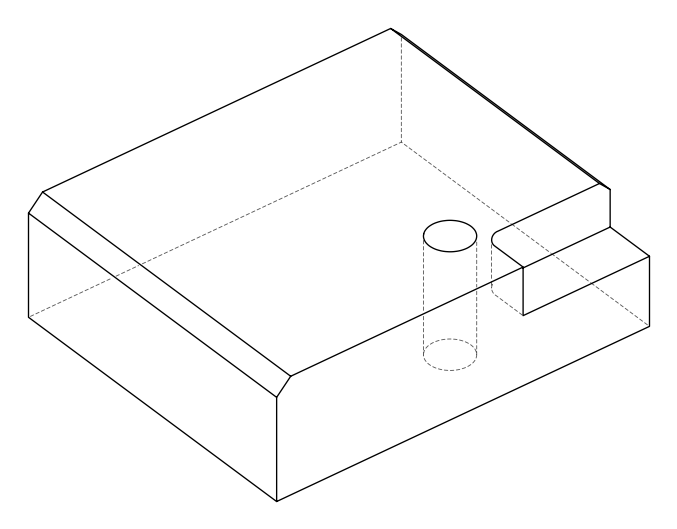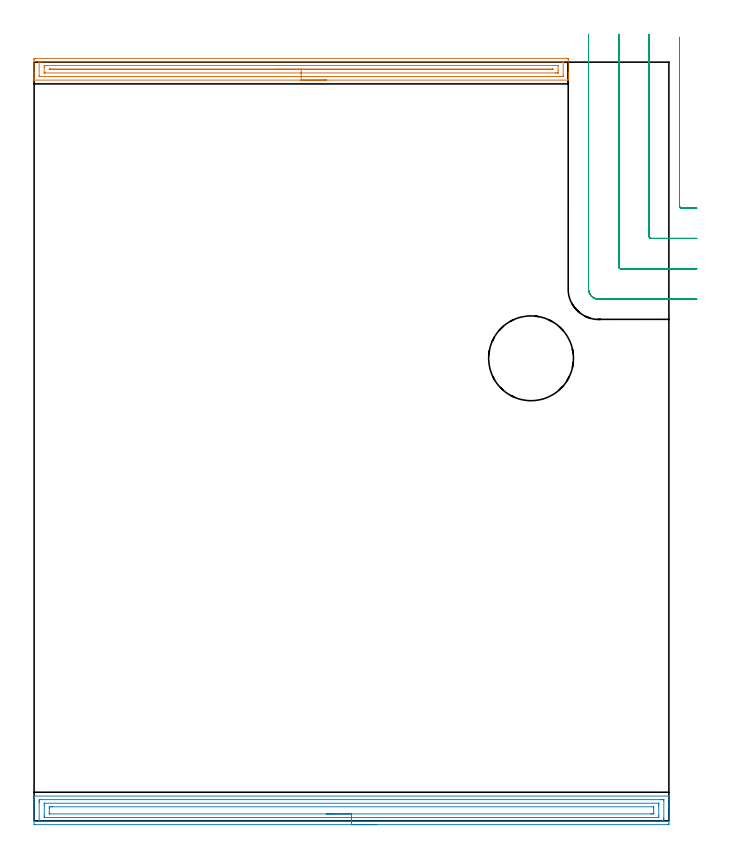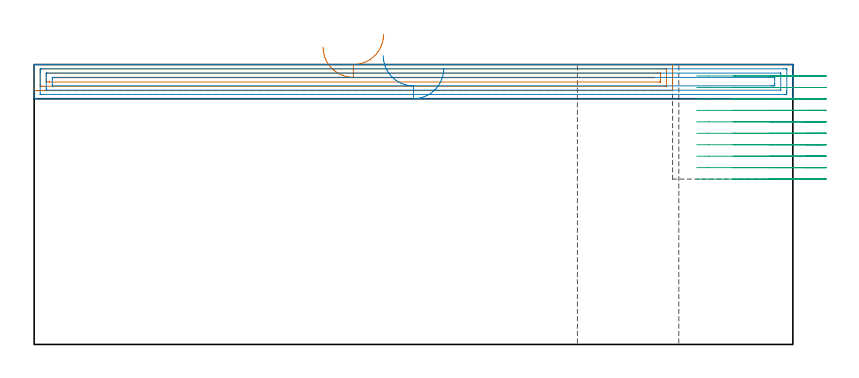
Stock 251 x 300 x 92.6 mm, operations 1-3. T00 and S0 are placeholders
(PLAN: 4 operations, 2 tool changes, 27.7 min)
(1 AREA_MILL | FG_CHAMFER_SURFACE | UGT0205_001 | 6.91 min | 8009 mm3)
(2 AREA_MILL_1 | FG_CHAMFER_SURFACE_1 | UGT0205_001 | 8.31 min | 16021 mm3)
(3 MILL_CORNER_NOTCH_RECTANGULAR | CORNER_NOTCH_RECTANGULAR | NXT0201_012 | Follow Part, ap 4, ae 75% | 9.92 min | 152056 mm3)
(4 MILL_THROUGH_HOLE_FROM_SOLID_MATERIAL | STEP1HOLE | UGT0201_018 | Circular | 2.56 min | 81664 mm3)
(TOOL UGT0205_001 | Chamfer Mill 20 x 3 x 45 deg. | D20 FL50 Z2)
(TOOL NXT0201_012 | ENDMILL 16mm [2P460-1600-NA 1630] | D16 FL38 Z6)
(TOOL UGT0201_018 | End mill 30 mm | D30 FL50 Z4)
(OP 1 AREA_MILL)
G17 G21 G94 G90
T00 M6
G54
G17 G0 G90 X115.6 Y292.9 S1061 M3
G43 Z102.6 H0
G94 G1 X115.562 Z101.728 F250.
X115.448 Z100.863
X115.259 Z100.012
X114.997 Z99.18
X114.663 Z98.374
X114.26 Z97.6
X113.791 Z96.864
X113.26 Z96.172
X112.671 Z95.529
X112.028 Z94.939
X111.336 Z94.408
X110.6 Z93.94
X109.826 Z93.537
X109.02 Z93.203
X108.188 Z92.941
X107.336 Z92.752
X106.472 Z92.638
X105.6 Z92.6
X0.173
X0.01 Y292.902 Z92.588
X0.002 Y293.039 Z92.454
X0. Y293.18 Z92.319
Y293.461 Z92.039
Y294.137 Z91.357
Y295.351 Z90.146
Y295.887 Z89.607
Y300.869 Z84.628
X0.003 Y301.138 Z84.359
X0.01 Y301.493 Z84.005
X0.252 Y301.498 Z84.001
X0.619 Y301.5 Z84.
X210.581
X210.948 Y301.498 Z84.001
X211.19 Y301.493 Z84.005
X211.2 Y301.138 Z84.359
Y295.887 Z89.607
Y295.351 Z90.146
Y295.012 Z90.484
Y294.475 Z91.021
Y294.137 Z91.357
Y293.461 Z92.039
Y293.18 Z92.32
X211.198 Y293.038 Z92.454
X211.19 Y292.902 Z92.588
X211.027 Y292.9 Z92.6
X105.6
Y294.314 Z91.186
X2.406 Y294.315 Z91.185
X2.224 Y294.316 Z91.184
X2.055 Y294.319 Z91.181
X2.018 Y294.321 Z91.179
X2.01 Y294.34 Z91.16
X2.007 Y294.371 Z91.129
X2.001 Y294.534 Z90.966
Y299.785 Z85.715
X2.004 Y299.918 Z85.582
X2.01 Y300.024 Z85.476
X2.015 Y300.079 Z85.421
X2.051 Y300.08 Z85.42
X2.406 Y300.084 Z85.416
X2.587 Y300.085 Z85.415
X3.3 Y300.086 Z85.414
X208.794 Y300.085 Z85.415
X208.976 Y300.084 Z85.416
X209.145 Y300.081 Z85.419
X209.182 Y300.079 Z85.421
X209.19 Y300.06 Z85.44
X209.193 Y300.029 Z85.471
X209.199 Y299.866 Z85.634
Y294.615 Z90.885
X209.196 Y294.482 Z91.018
X209.19 Y294.376 Z91.124
X209.185 Y294.321 Z91.179
X209.149 Y294.32 Z91.18
X208.794 Y294.316 Z91.184
X208.613 Y294.315 Z91.185
X207.9 Y294.314 Z91.186
X105.6
Y295.728 Z89.772
X4.355 Y295.729 Z89.771
X4.193 Y295.73 Z89.77
X4.032 Y295.733 Z89.767
X4.016 Y295.735 Z89.765
X4.01 Y295.742 Z89.758
X4.005 Y295.774 Z89.726
X4.001 Y295.824 Z89.676
X4. Y297.827 Z87.673
X4.002 Y298.513 Z86.987
X4.005 Y298.607 Z86.893
X4.01 Y298.653 Z86.847
X4.015 Y298.665 Z86.835
X4.036 Y298.667 Z86.833
X4.193 Y298.669 Z86.831
X4.924 Y298.671 Z86.829
X5.087 Y298.672 Z86.828
X206.845 Y298.671 Z86.829
X207.007 Y298.67 Z86.83
X207.168 Y298.667 Z86.833
X207.184 Y298.665 Z86.835
X207.19 Y298.658 Z86.842
X207.195 Y298.626 Z86.874
X207.199 Y298.576 Z86.924
X207.2 Y296.573 Z88.927
X207.198 Y295.887 Z89.613
X207.195 Y295.793 Z89.707
X207.19 Y295.747 Z89.753
X207.185 Y295.735 Z89.765
X207.164 Y295.733 Z89.767
X207.007 Y295.731 Z89.769
X206.276 Y295.729 Z89.771
X206.113 Y295.728 Z89.772
X105.6
Y297.143 Z88.357
X6.31
X6.193 Y297.147 Z88.353
X6.01 Y297.155 Z88.345
X6.008 Y297.2 Z88.3
X6.01 Y297.245 Z88.255
X6.193 Y297.253 Z88.247
X6.31 Y297.257 Z88.243
X6.368
X204.89
X205.007 Y297.253 Z88.247
X205.19 Y297.245 Z88.255
X205.193 Y297.2 Z88.3
X205.19 Y297.155 Z88.345
X205.007 Y297.147 Z88.353
X204.89 Y297.143 Z88.357
X204.832
X105.6
X104.728 Z88.395
X103.863 Z88.509
X103.012 Z88.698
X102.18 Z88.96
X101.374 Z89.294
X100.6 Z89.697
X99.864 Z90.166
X99.172 Z90.697
X98.529 Z91.286
X97.94 Z91.929
X97.408 Z92.622
X96.94 Z93.357
X96.537 Z94.131
X96.203 Z94.937
X95.941 Z95.769
X95.752 Z96.621
X95.638 Z97.486
X95.6 Z98.357
G0 Z102.6
M5
M2
(OP 2 AREA_MILL_1)
G17 G21 G94 G90
T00 M6
G54
G17 G0 G90 X135.5 Y-1.5 S1061 M3
G43 Z102.6 H0
Z91.3
G94 G1 X135.462 Z90.428 F250.
X135.348 Z89.564
X135.159 Z88.712
X134.897 Z87.88
X134.563 Z87.074
X134.16 Z86.3
X133.692 Z85.564
X133.16 Z84.872
X132.571 Z84.229
X131.928 Z83.64
X131.236 Z83.108
X130.5 Z82.64
X129.726 Z82.237
X128.92 Z81.903
X128.088 Z81.641
X127.236 Z81.452
X126.372 Z81.338
X125.5 Z81.3
X0.601
X0.098 Y-1.495 Z81.303
X0.01 Y-1.491 Z81.306
X0. Y-1.398 Z81.399
Y5.904 Z88.699
Y7.353 Z90.15
Y8.535 Z91.329
Y9.144 Z91.943
Y9.53 Z92.33
X0.003 Y9.667 Z92.46
X0.01 Y9.798 Z92.588
X0.155 Y9.8 Z92.6
X250.845
X250.99 Y9.798 Z92.588
X250.997 Y9.667 Z92.46
X251. Y9.53 Z92.329
Y9.144 Z91.943
Y8.535 Z91.329
Y6.476 Z89.273
Y5.904 Z88.699
Y5.313 Z88.108
Y-1.112 Z81.685
X250.997 Y-1.401 Z81.396
X250.99 Y-1.492 Z81.305
X250.897 Y-1.499 Z81.299
X250.399 Y-1.5 Z81.3
X125.5
Y-0.086 Z82.714
X3.126
X2.385 Y-0.085 Z82.715
X2.231 Y-0.083 Z82.717
X2.041 Y-0.079 Z82.721
X2.009 Y-0.072 Z82.728
X2.005 Y-0.047 Z82.753
X2.003 Y-0.02 Z82.78
X2. Y0.144 Z82.944
Y7.159 Z89.959
X2.003 Y7.658 Z90.458
X2.008 Y8.029 Z90.829
X2.025 Y8.379 Z91.179
X2.385 Y8.384 Z91.184
X2.538 Y8.385 Z91.185
X247.874 Y8.386 Z91.186
X248.615 Y8.385 Z91.185
X248.769 Y8.383 Z91.183
X248.959 Y8.379 Z91.179
X248.991 Y8.372 Z91.172
X248.995 Y8.347 Z91.147
X248.997 Y8.32 Z91.12
X249. Y8.156 Z90.956
Y1.141 Z83.941
X248.997 Y0.642 Z83.442
X248.992 Y0.271 Z83.071
X248.975 Y-0.079 Z82.721
X248.615 Y-0.084 Z82.716
X248.462 Y-0.085 Z82.715
X125.5 Y-0.086 Z82.714
Y1.328 Z84.128
X4.105 Y1.329 Z84.129
X4.053 Y1.331 Z84.131
X4.021 Y1.334 Z84.134
X4.01 Y1.336 Z84.136
X4.008 Y1.353 Z84.153
X4.002 Y1.519 Z84.319
X4. Y1.685 Z84.485
Y2.396 Z85.196
Y6.07 Z88.87
X4.002 Y6.781 Z89.581
X4.005 Y6.943 Z89.743
X4.01 Y6.965 Z89.765
X4.025 Y6.967 Z89.767
X4.073 Y6.969 Z89.769
X4.17 Y6.971 Z89.771
X246.895
X246.947 Y6.969 Z89.769
X246.979 Y6.966 Z89.766
X246.99 Y6.964 Z89.764
X246.992 Y6.947 Z89.747
X246.998 Y6.781 Z89.581
X247. Y6.614 Z89.414
Y5.904 Z88.704
Y2.229 Z85.029
X246.998 Y1.519 Z84.319
X246.995 Y1.357 Z84.157
X246.99 Y1.335 Z84.135
X246.975 Y1.333 Z84.133
X246.927 Y1.331 Z84.131
X246.83 Y1.329 Z84.129
X125.5 Y1.328 Z84.128
Y2.743 Z85.543
X6.126
X6.055 Y2.745 Z85.545
X6.023 Y2.747 Z85.547
X6.01 Y2.749 Z85.549
X6.008 Y2.767 Z85.567
X6.004 Y2.858 Z85.658
X6. Y3.228 Z86.028
X6.001 Y5.027 Z87.827
X6.007 Y5.443 Z88.243
X6.01 Y5.54 Z88.34
X6.127 Y5.55 Z88.35
X6.31 Y5.553 Z88.353
X6.846 Y5.556 Z88.356
X7.199 Y5.557 Z88.357
X244.874
X244.945 Y5.555 Z88.355
X244.977 Y5.553 Z88.353
X244.99 Y5.551 Z88.351
X244.992 Y5.533 Z88.333
X244.996 Y5.442 Z88.242
X245. Y5.072 Z87.872
Y3.318 Z86.118
X244.999 Y3.273 Z86.073
X244.993 Y2.857 Z85.657
X244.99 Y2.76 Z85.56
X244.873 Y2.75 Z85.55
X244.69 Y2.746 Z85.546
X244.154 Y2.743 Z85.543
X243.801
X125.5
X124.628 Z85.581
X123.764 Z85.695
X122.912 Z85.883
X122.08 Z86.146
X121.274 Z86.48
X120.5 Z86.882
X119.764 Z87.351
X119.072 Z87.882
X118.429 Z88.472
X117.84 Z89.115
X117.308 Z89.807
X116.84 Z90.543
X116.437 Z91.316
X116.103 Z92.122
X115.841 Z92.954
X115.652 Z93.806
X115.538 Z94.671
X115.5 Z95.543
G0 Z102.6
M5
M2
(OP 3 MILL_CORNER_NOTCH_RECTANGULAR)
G17 G21 G94 G90
T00 M6
G54
G17 G0 G90 X255.2 Y309.809 S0 M3
G43 Z102.6 H1
Z88.81
G94 G1 Y306.809 F250.
Y243.096 F500.
G3 X255.996 Y242.3 R0.8
G1 X259.
X262. F250.
G0 Z102.6
X243.2 Y311.
Z88.81
G1 Y308.
Y231.096 F500.
G3 X243.996 Y230.3 R0.8
G1 X259.
X262. F250.
G0 Z102.6
X231.2 Y311.
Z88.81
G1 Y308.
Y219.096 F500.
G3 X231.996 Y218.3 R0.8
G1 X259.
X262. F250.
G0 Z102.6
X219.2 Y311.
Z88.81
G1 Y308.
Y210.3 F500.
G3 X223.2 Y206.3 R4.
G1 X259.
X262. F250.
G0 Z102.6
X255.2 Y309.809
Z85.02
G1 Y306.809
Y243.096 F500.
G3 X255.996 Y242.3 R0.8
G1 X259.
X262. F250.
G0 Z102.6
X243.2 Y311.
Z85.02
G1 Y308.
Y231.096 F500.
G3 X243.996 Y230.3 R0.8
G1 X259.
X262. F250.
G0 Z102.6
X231.2 Y311.
Z85.02
G1 Y308.
Y219.096 F500.
G3 X231.996 Y218.3 R0.8
G1 X259.
X262. F250.
G0 Z102.6
X219.2 Y311.
Z85.02
G1 Y308.
Y210.3 F500.
G3 X223.2 Y206.3 R4.
G1 X259.
X262. F250.
G0 Z102.6
X255.2 Y309.809
Z81.23
G1 Y306.809
Y243.096 F500.
G3 X255.996 Y242.3 R0.8
G1 X259.
X262. F250.
G0 Z102.6
X243.2 Y311.
Z81.23
G1 Y308.
Y231.096 F500.
G3 X243.996 Y230.3 R0.8
G1 X259.
X262. F250.
G0 Z102.6
X231.2 Y311.
Z81.23
G1 Y308.
Y219.096 F500.
G3 X231.996 Y218.3 R0.8
G1 X259.
X262. F250.
G0 Z102.6
X219.2 Y311.
Z81.23
G1 Y308.
Y210.3 F500.
G3 X223.2 Y206.3 R4.
G1 X259.
X262. F250.
G0 Z102.6
X255.2 Y309.809
Z77.44
G1 Y306.809
Y243.096 F500.
G3 X255.996 Y242.3 R0.8
G1 X259.
X262. F250.
G0 Z102.6
X243.2 Y311.
Z77.44
G1 Y308.
Y231.096 F500.
G3 X243.996 Y230.3 R0.8
G1 X259.
X262. F250.
G0 Z102.6
X231.2 Y311.
Z77.44
G1 Y308.
Y219.096 F500.
G3 X231.996 Y218.3 R0.8
G1 X259.
X262. F250.
G0 Z102.6
X219.2 Y311.
Z77.44
G1 Y308.
Y210.3 F500.
G3 X223.2 Y206.3 R4.
G1 X259.
X262. F250.
G0 Z102.6
X255.2 Y309.809
Z73.65
G1 Y306.809
Y243.096 F500.
G3 X255.996 Y242.3 R0.8
G1 X259.
X262. F250.
G0 Z102.6
X243.2 Y311.
Z73.65
G1 Y308.
Y231.096 F500.
G3 X243.996 Y230.3 R0.8
G1 X259.
X262. F250.
G0 Z102.6
X231.2 Y311.
Z73.65
G1 Y308.
Y219.096 F500.
G3 X231.996 Y218.3 R0.8
G1 X259.
X262. F250.
G0 Z102.6
X219.2 Y311.
Z73.65
G1 Y308.
Y210.3 F500.
G3 X223.2 Y206.3 R4.
G1 X259.
X262. F250.
G0 Z102.6
X255.2 Y309.809
Z69.86
G1 Y306.809
Y243.096 F500.
G3 X255.996 Y242.3 R0.8
G1 X259.
X262. F250.
G0 Z102.6
X243.2 Y311.
Z69.86
G1 Y308.
Y231.096 F500.
G3 X243.996 Y230.3 R0.8
G1 X259.
X262. F250.
G0 Z102.6
X231.2 Y311.
Z69.86
G1 Y308.
Y219.096 F500.
G3 X231.996 Y218.3 R0.8
G1 X259.
X262. F250.
G0 Z102.6
X219.2 Y311.
Z69.86
G1 Y308.
Y210.3 F500.
G3 X223.2 Y206.3 R4.
G1 X259.
X262. F250.
G0 Z102.6
X255.2 Y309.809
Z66.07
G1 Y306.809
Y243.096 F500.
G3 X255.996 Y242.3 R0.8
G1 X259.
X262. F250.
G0 Z102.6
X243.2 Y311.
Z66.07
G1 Y308.
Y231.096 F500.
G3 X243.996 Y230.3 R0.8
G1 X259.
X262. F250.
G0 Z102.6
X231.2 Y311.
Z66.07
G1 Y308.
Y219.096 F500.
G3 X231.996 Y218.3 R0.8
G1 X259.
X262. F250.
G0 Z102.6
X219.2 Y311.
Z66.07
G1 Y308.
Y210.3 F500.
G3 X223.2 Y206.3 R4.
G1 X259.
X262. F250.
G0 Z102.6
X255.2 Y309.809
Z62.28
G1 Y306.809
Y243.096 F500.
G3 X255.996 Y242.3 R0.8
G1 X259.
X262. F250.
G0 Z102.6
X243.2 Y311.
Z62.28
G1 Y308.
Y231.096 F500.
G3 X243.996 Y230.3 R0.8
G1 X259.
X262. F250.
G0 Z102.6
X231.2 Y311.
Z62.28
G1 Y308.
Y219.096 F500.
G3 X231.996 Y218.3 R0.8
G1 X259.
X262. F250.
G0 Z102.6
X219.2 Y311.
Z62.28
G1 Y308.
Y210.3 F500.
G3 X223.2 Y206.3 R4.
G1 X259.
X262. F250.
G0 Z102.6
X255.2 Y309.809
Z58.49
G1 Y306.809
Y243.096 F500.
G3 X255.996 Y242.3 R0.8
G1 X259.
X262. F250.
G0 Z102.6
X243.2 Y311.
Z58.49
G1 Y308.
Y231.096 F500.
G3 X243.996 Y230.3 R0.8
G1 X259.
X262. F250.
G0 Z102.6
X231.2 Y311.
Z58.49
G1 Y308.
Y219.096 F500.
G3 X231.996 Y218.3 R0.8
G1 X259.
X262. F250.
G0 Z102.6
X219.2 Y311.
Z58.49
G1 Y308.
Y210.3 F500.
G3 X223.2 Y206.3 R4.
G1 X259.
X262. F250.
G0 Z102.6
X255.2 Y309.809
Z54.7
G1 Y306.809
Y243.096 F500.
G3 X255.996 Y242.3 R0.8
G1 X259.
X262. F250.
G0 Z102.6
X243.2 Y311.
Z54.7
G1 Y308.
Y231.096 F500.
G3 X243.996 Y230.3 R0.8
G1 X259.
X262. F250.
G0 Z102.6
X231.2 Y311.
Z54.7
G1 Y308.
Y219.096 F500.
G3 X231.996 Y218.3 R0.8
G1 X259.
X262. F250.
G0 Z102.6
X219.2 Y311.
Z54.7
G1 Y308.
Y210.3 F500.
G3 X223.2 Y206.3 R4.
G1 X259.
X262. F250.
G0 Z102.6
M5
M2
